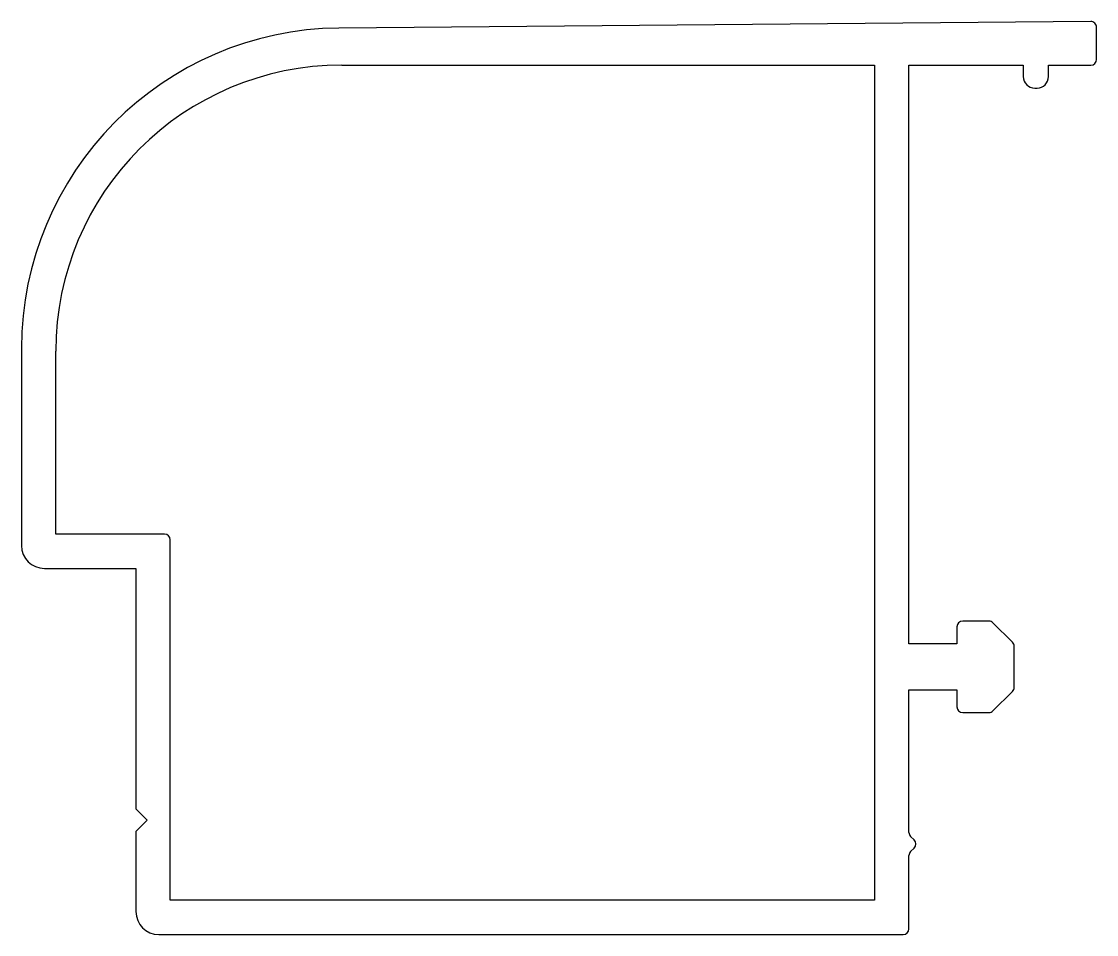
# Model space of a CAD drawing. Extents: x 2372.1 to 2419.1, y 1661 to 1700.9.
import ezdxf

# ---------------------------------------------------------------- set-up
doc = ezdxf.new("R2010")
doc.units = 0
doc.layers.get('0').update_dxf_attribs({"linetype": 'CONTINUOUS'})

msp = doc.modelspace()

# ---------------------------------------------------------------- linework, layer by layer
for p, q in [((2418.84, 1700.914), (2385.97, 1700.627)), ((2419.093, 1699.256), (2419.093, 1700.664)), ((2386.093, 1699.006), (2409.393, 1699.006)), ((2409.393, 1699.006), (2409.393, 1662.506)), ((2410.893, 1673.706), (2410.893, 1699.006)), ((2410.893, 1699.006), (2415.893, 1699.006)), ((2415.893, 1699.006), (2415.893, 1698.506)), ((2416.993, 1698.506), (2416.993, 1699.006)), ((2416.993, 1699.006), (2418.843, 1699.006)), ((2416.393, 1698.006), (2416.493, 1698.006)), ((2372.093, 1686.628), (2372.093, 1678.006)), ((2373.593, 1678.506), (2373.593, 1686.506)), ((2378.343, 1678.506), (2373.593, 1678.506)), ((2378.593, 1662.506), (2378.593, 1678.256)), ((2373.093, 1677.006), (2377.093, 1677.006)), ((2377.093, 1677.006), (2377.093, 1666.506)), ((2414.389, 1674.706), (2413.243, 1674.706)), ((2415.419, 1673.779), (2414.566, 1674.633)), ((2412.993, 1674.456), (2412.993, 1673.706)), ((2412.993, 1673.706), (2410.893, 1673.706)), ((2415.493, 1671.81), (2415.493, 1673.603)), ((2410.893, 1665.47), (2410.893, 1671.706)), ((2410.893, 1671.706), (2412.993, 1671.706)), ((2412.993, 1671.706), (2412.993, 1670.956)), ((2414.566, 1670.779), (2415.419, 1671.633)), ((2413.243, 1670.706), (2414.389, 1670.706)), ((2377.593, 1666.006), (2377.093, 1666.506)), ((2377.093, 1665.506), (2377.593, 1666.006)), ((2377.093, 1665.506), (2377.093, 1662.006)), ((2411.119, 1665.14), (2410.966, 1665.293)), ((2410.966, 1664.632), (2411.119, 1664.786)), ((2410.893, 1661.256), (2410.893, 1664.456)), ((2409.393, 1662.506), (2378.593, 1662.506)), ((2378.093, 1661.006), (2410.643, 1661.006))]:
    msp.add_line(p, q)
for centre, radius, start, end in [((2386.093, 1686.628), 14, 90.5, 180), ((2418.843, 1700.664), 0.25, 0, 90.5), ((2418.843, 1699.256), 0.25, 270, 360), ((2386.093, 1686.506), 12.5, 90, 180), ((2416.393, 1698.506), 0.5, 180, 270), ((2416.493, 1698.506), 0.5, 270, 0), ((2378.343, 1678.256), 0.25, 0, 90), ((2373.093, 1678.006), 1, 180, 270), ((2413.243, 1674.456), 0.25, 90, 180), ((2414.389, 1674.456), 0.25, 45, 90), ((2415.243, 1673.603), 0.25, 0, 45), ((2415.243, 1671.81), 0.25, 315, 0), ((2413.243, 1670.956), 0.25, 180, 270), ((2414.389, 1670.956), 0.25, 270, 315), ((2411.143, 1665.47), 0.25, 180, 225), ((2410.943, 1664.963), 0.25, 315, 45), ((2411.143, 1664.456), 0.25, 135, 180), ((2378.093, 1662.006), 1, 180, 270), ((2410.643, 1661.256), 0.25, 270, 360)]:
    msp.add_arc(centre, radius, start, end)

doc.saveas('drawing.dxf')
